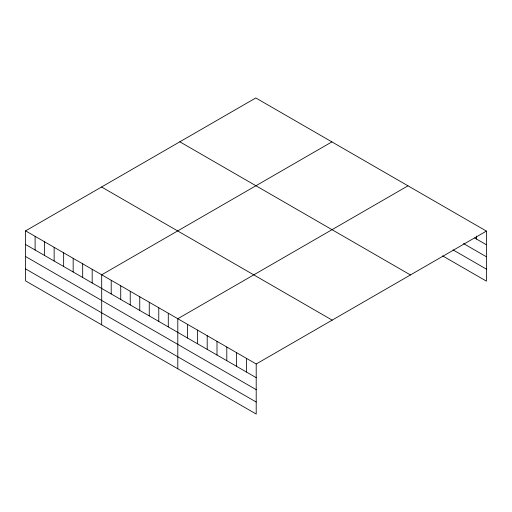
<?xml version="1.0" encoding="UTF-8"?>
<svg xmlns="http://www.w3.org/2000/svg" width="512" height="512" viewBox="0 0 512 512"><rect width="100%" height="100%" fill="white"/><g stroke="black" fill="none" stroke-linecap="round" stroke-linejoin="round"><path stroke-width="0.77" d="M486.4 231.091L256.205 363.994L256.205 414.048L25.6 280.909L25.6 230.854L255.795 97.952L486.4 231.091L486.4 281.146L442.624 255.872M331.898 141.888L101.696 274.79L101.696 324.845M407.994 185.824L177.798 318.726L177.798 368.781M474.637 237.971L486.4 244.762M463.533 243.565L486.4 256.768M453.075 249.901L486.4 269.139M179.834 141.811L410.432 274.944M101.568 186.995L332.166 320.134M25.6 230.854L256.205 363.994M25.6 244.525L256.205 377.664M25.6 256.531L256.205 389.67M25.6 268.902L256.205 402.042M476.602 236.064L476.602 239.098M246.4 358.336L246.4 372.006M236.602 352.678L236.602 366.342M226.803 347.014L226.803 360.685M216.998 341.357L216.998 355.027M207.2 335.699L207.2 349.37M197.402 330.042L197.402 343.712M187.597 324.384L187.597 338.054M168.288 313.235L168.288 326.906M158.771 307.744L158.771 321.414M149.261 302.253L149.261 315.917M139.75 296.755L139.75 310.426M130.234 291.264L130.234 304.934M120.723 285.773L120.723 299.443M111.213 280.282L111.213 293.952M92.186 269.299L92.186 282.97M82.675 263.808L82.675 277.478M73.165 258.317L73.165 271.987M63.648 252.826L63.648 266.496M54.138 247.328L54.138 260.998M44.627 241.837L44.627 255.507M35.11 236.346L35.11 250.016"/></g></svg>
